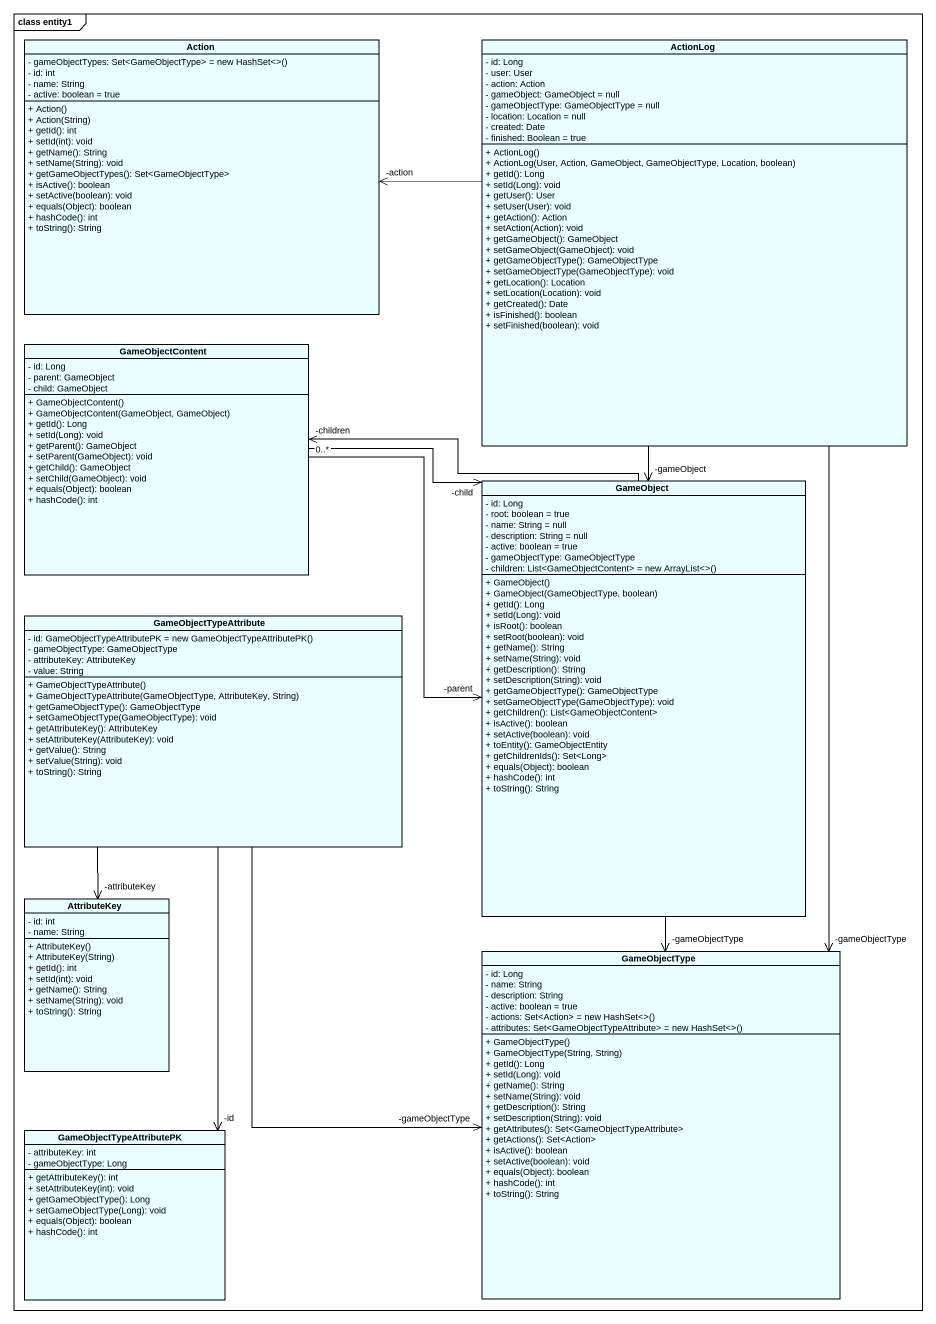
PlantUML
@startuml
mainframe class entity1
hide circle
hide empty members
skinparam classAttributeIconSize 0
class "Action" as Action_ #E9FFFF {
  {field} - gameObjectTypes: Set<GameObjectType> = new HashSet<>()
  - id: int
  - name: String
  - active: boolean = true
  + Action()
  + Action(String)
  + getId(): int
  + setId(int): void
  + getName(): String
  + setName(String): void
  + getGameObjectTypes(): Set<GameObjectType>
  + isActive(): boolean
  + setActive(boolean): void
  + equals(Object): boolean
  + hashCode(): int
  + toString(): String
}
class ActionLog #E9FFFF {
  - id: Long
  - user: User
  - action: Action
  - gameObject: GameObject = null
  - gameObjectType: GameObjectType = null
  - location: Location = null
  - created: Date
  - finished: Boolean = true
  + ActionLog()
  + ActionLog(User, Action, GameObject, GameObjectType, Location, boolean)
  + getId(): Long
  + setId(Long): void
  + getUser(): User
  + setUser(User): void
  + getAction(): Action
  + setAction(Action): void
  + getGameObject(): GameObject
  + setGameObject(GameObject): void
  + getGameObjectType(): GameObjectType
  + setGameObjectType(GameObjectType): void
  + getLocation(): Location
  + setLocation(Location): void
  + getCreated(): Date
  + isFinished(): boolean
  + setFinished(boolean): void
}
class GameObjectContent #E9FFFF {
  - id: Long
  - parent: GameObject
  - child: GameObject
  + GameObjectContent()
  + GameObjectContent(GameObject, GameObject)
  + getId(): Long
  + setId(Long): void
  + getParent(): GameObject
  + setParent(GameObject): void
  + getChild(): GameObject
  + setChild(GameObject): void
  + equals(Object): boolean
  + hashCode(): int
}
class GameObject #E9FFFF {
  - id: Long
  - root: boolean = true
  - name: String = null
  - description: String = null
  - active: boolean = true
  - gameObjectType: GameObjectType
  {field} - children: List<GameObjectContent> = new ArrayList<>()
  + GameObject()
  + GameObject(GameObjectType, boolean)
  + getId(): Long
  + setId(Long): void
  + isRoot(): boolean
  + setRoot(boolean): void
  + getName(): String
  + setName(String): void
  + getDescription(): String
  + setDescription(String): void
  + getGameObjectType(): GameObjectType
  + setGameObjectType(GameObjectType): void
  + getChildren(): List<GameObjectContent>
  + isActive(): boolean
  + setActive(boolean): void
  + toEntity(): GameObjectEntity
  + getChildrenIds(): Set<Long>
  + equals(Object): boolean
  + hashCode(): int
  + toString(): String
}
class GameObjectTypeAttribute #E9FFFF {
  {field} - id: GameObjectTypeAttributePK = new GameObjectTypeAttributePK()
  - gameObjectType: GameObjectType
  - attributeKey: AttributeKey
  - value: String
  + GameObjectTypeAttribute()
  + GameObjectTypeAttribute(GameObjectType, AttributeKey, String)
  + getGameObjectType(): GameObjectType
  + setGameObjectType(GameObjectType): void
  + getAttributeKey(): AttributeKey
  + setAttributeKey(AttributeKey): void
  + getValue(): String
  + setValue(String): void
  + toString(): String
}
class AttributeKey #E9FFFF {
  - id: int
  - name: String
  + AttributeKey()
  + AttributeKey(String)
  + getId(): int
  + setId(int): void
  + getName(): String
  + setName(String): void
  + toString(): String
}
class GameObjectType #E9FFFF {
  - id: Long
  - name: String
  - description: String
  - active: boolean = true
  {field} - actions: Set<Action> = new HashSet<>()
  {field} - attributes: Set<GameObjectTypeAttribute> = new HashSet<>()
  + GameObjectType()
  + GameObjectType(String, String)
  + getId(): Long
  + setId(Long): void
  + getName(): String
  + setName(String): void
  + getDescription(): String
  + setDescription(String): void
  + getAttributes(): Set<GameObjectTypeAttribute>
  + getActions(): Set<Action>
  + isActive(): boolean
  + setActive(boolean): void
  + equals(Object): boolean
  + hashCode(): int
  + toString(): String
}
class GameObjectTypeAttributePK #E9FFFF {
  - attributeKey: int
  - gameObjectType: Long
  + getAttributeKey(): int
  + setAttributeKey(int): void
  + getGameObjectType(): Long
  + setGameObjectType(Long): void
  + equals(Object): boolean
  + hashCode(): int
}
ActionLog -left-> "-action" Action_
ActionLog --> "-gameObject" GameObject
ActionLog --> "-gameObjectType" GameObjectType
GameObjectContent -right-> "-child" GameObject
GameObjectContent -right-> "-parent" GameObject
GameObject -left-> "-children\n0..*" GameObjectContent
GameObject --> "-gameObjectType" GameObjectType
GameObjectTypeAttribute --> "-attributeKey" AttributeKey
GameObjectTypeAttribute --> "-gameObjectType" GameObjectType
GameObjectTypeAttribute --> "-id" GameObjectTypeAttributePK
@enduml
